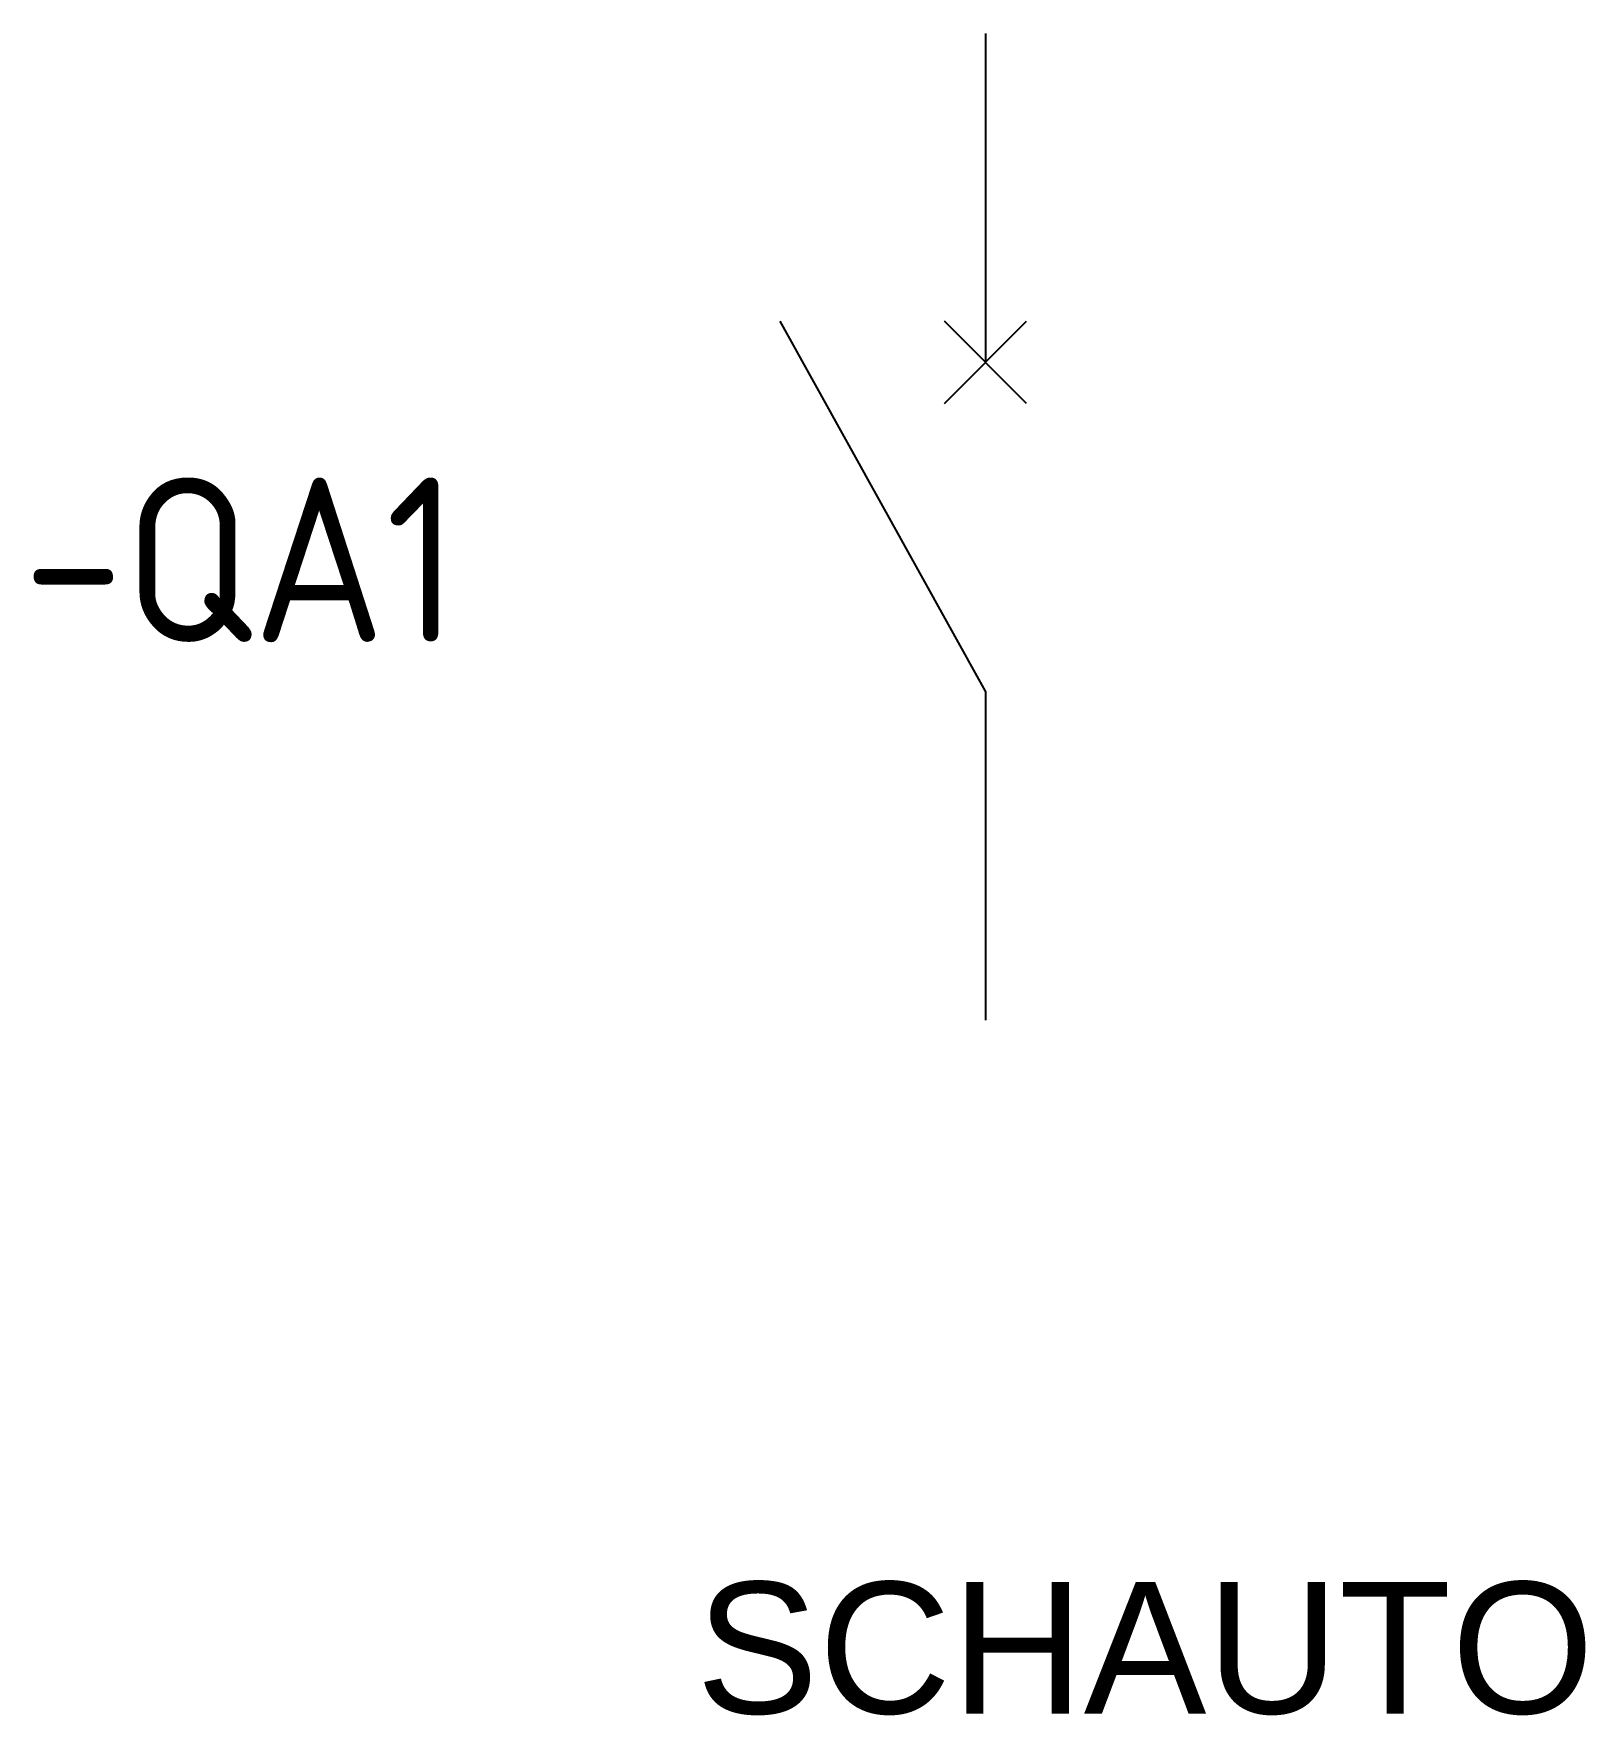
# Model space of a CAD drawing. Header units: inches. Extents: x -1.2 to 46, y 12.7 to 63.9.
import ezdxf
from ezdxf.enums import TextEntityAlignment as Align

# ---------------------------------------------------------------- set-up
doc = ezdxf.new("R2010")
doc.units = ezdxf.units.IN
doc.header["$MEASUREMENT"] = 0
doc.layers.add('SYMS', color=7, linetype='Continuous')
doc.layers.add('TAGS', color=150, linetype='Continuous')
doc.styles.get("Standard").update_dxf_attribs({"font": 'arial.ttf'})
doc.styles.add('WD_IEC', font='ISOCP2.shx', dxfattribs={"width": 0.9, "height": 4})

# ---------------------------------------------------------------- blocks, each defined once
blk = doc.blocks.new('VCB1')
for p, q in [((0, 7.5), (0, 2.5)), ((0, -2.5), (-3.125, 3.125)), ((0.625, 1.875), (-0.625, 3.125)), ((-0.625, 1.875), (0.625, 3.125)), ((0, -2.5), (0, -7.5))]:
    blk.add_line(p, q)
at = {"style": 'WD_IEC', "flags": 1}
for tag, p, height in [('MFG', (2.75, 6.5), 1.5), ('X2TERM01', (0, 7.5), 0.32), ('CAT', (2.75, 4), 1.5), ('X4LINK', (-2, 0), 0.32), ('X1LINK', (-0.5, 0), 0.32), ('X8TERM02', (0, -7.5), 0.32), ('ASSYCODE', (1, -9), 1), ('FAMILY', (1, -10.5), 1), ('CATDESC', (1, -12), 1), ('CONTACT', (1, -13.5), 1), ('COMMON', (2.25, -14.75), 1)]:
    blk.add_attdef(tag, p, '', height=height, dxfattribs=at)
at = {"style": 'WD_IEC'}
for tag, p in [('INST', (-8, 5.25)), ('LOC', (-8, 1.75)), ('TAG1', (-8, -1.75)), ('RATING1', (-8, -6.35)), ('DESC1', (-8, -14.35)), ('DESC2', (-8, -17.85)), ('DESC3', (-8, -21.35))]:
    blk.add_attdef(tag, text='', height=2.5, dxfattribs=at).set_placement(p, align=Align.RIGHT)
blk.add_attdef('TERM01', text='', height=2, rotation=90, dxfattribs=at).set_placement((-1, 7.5), align=Align.RIGHT)
blk.add_attdef('TERM02', (-1, -7.5), '', height=2, rotation=90, dxfattribs=at)
at = {"lineweight": 15, "style": 'WD_IEC'}
blk.add_attdef('XREF', text='', height=2.5, dxfattribs=at).set_placement((-8, -10.35), align=Align.RIGHT)

msp = doc.modelspace()

# ---------------------------------------------------------------- block references
at = {"layer": 'SYMS'}
ref = msp.add_blockref('VCB1', (27.712, 48.882), dxfattribs=dict(at, xscale=2, yscale=2, zscale=2))
ref.add_attrib('TAG1', '-QA1', dxfattribs={"layer": 'TAGS', "height": 5, "style": 'WD_IEC'}).set_placement((11.712, 45.382), align=Align.RIGHT)

# ---------------------------------------------------------------- texts
at = {"insert": (18.906, 16.789), "char_height": 4, "width": 28.15948, "attachment_point": 1}
msp.add_mtext('SCHAUTO', dxfattribs=at)

doc.saveas('drawing.dxf')
